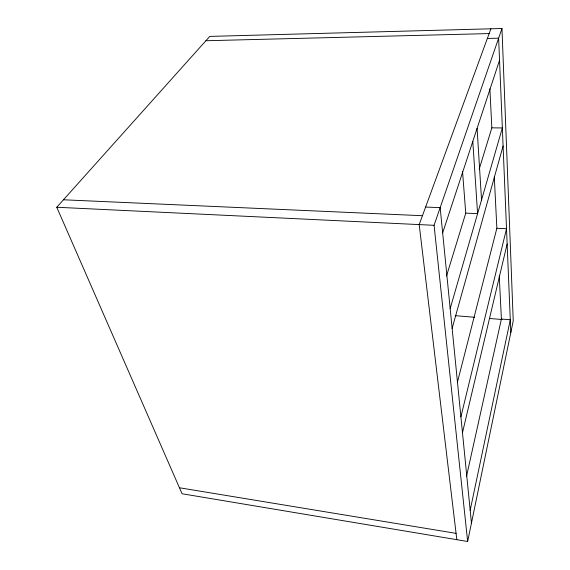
<?xml version="1.0" encoding="UTF-8"?>
<svg xmlns="http://www.w3.org/2000/svg" width="570" height="570" viewBox="0 0 570 570"><rect width="100%" height="100%" fill="white"/><g stroke="black" fill="none" stroke-linecap="round" stroke-linejoin="round"><path stroke-width="0.85" d="M467.649 541.5L513.235 320.846L501.971 28.5L209.788 36.409L56.765 207.252L182.072 493.755L467.649 541.5L434.069 225.307L501.971 28.5M470.172 510.271L510.285 319.756L501.401 319.029L466.474 476.57M462.477 432.701L507.143 243.917M460.909 416.834L506.516 228.727L496.862 228.271L457.332 382.627M452.131 328.356L503.089 145.998M450.172 308.591L502.341 127.951L491.839 127.844L479.192 169.176M446.495 276.072L465.747 213.137L462.534 171.42M442.662 232.881L499.541 60.256M490.898 28.799L419.192 224.594L456.834 539.69M205.905 40.741L489.146 33.58M487.364 38.447L498.629 38.183L510.813 332.574M425.619 207.053L440.161 207.651L471.447 523.118M465.747 213.137L477.596 213.643L472.794 141.438M63.448 199.785L422.448 215.716M56.765 207.252L434.069 225.307M455.166 315.673L474.66 317.269M489.723 318.502L502.127 319.521M179.45 487.763L456.078 533.363M477.09 128.4L481.543 199.97M489.879 88.813L491.839 127.844M494.29 176.85L496.862 228.271M499.249 275.944L501.401 319.029"/></g></svg>
